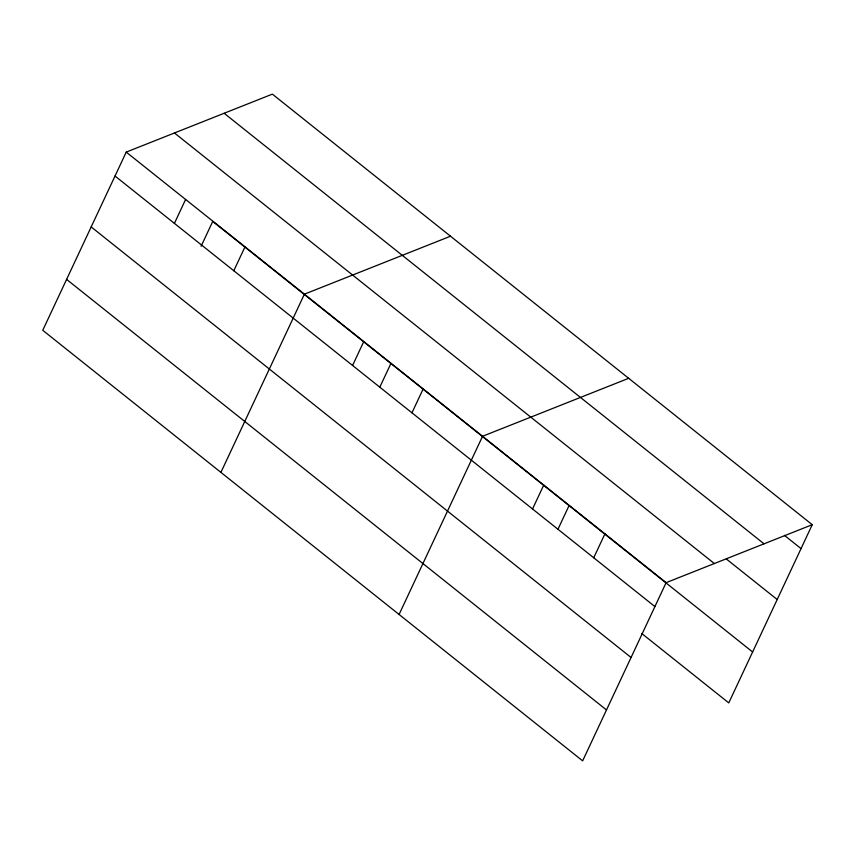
<?xml version="1.0" encoding="UTF-8"?>
<svg xmlns="http://www.w3.org/2000/svg" width="855" height="855" viewBox="0 0 855 855"><rect width="100%" height="100%" fill="white"/><g stroke="black" fill="none" stroke-linecap="round" stroke-linejoin="round"><path stroke-width="1.28" d="M126.23 152.105L42.75 330.297L582.64 760.865L666.12 582.661L812.25 524.703L272.36 94.136L126.23 152.105L666.12 582.661M174.409 223.379L185.61 199.461M201.085 246.293L212.735 221.424L752.624 651.991M233.8 270.746L245 246.828M220.911 472.388L304.391 294.184L450.521 236.215M352.57 365.47L363.781 341.551M379.802 387.187L390.895 363.514M411.96 412.826L423.172 388.907M399.082 614.478L482.551 436.274L628.682 378.305M532.537 508.992L543.748 485.074M557.962 529.277L569.056 505.594M593.723 557.781L604.934 533.862M812.25 524.703L728.77 702.895L641.656 633.427M784.452 535.38L801.05 548.621M224.138 113.266L764.028 543.823M726.376 559.01L777.195 599.526M174.452 132.974L714.342 563.53M115.019 176.023L654.919 606.58M91.175 226.928L631.065 657.495M66.605 279.393L606.494 709.949"/></g></svg>
